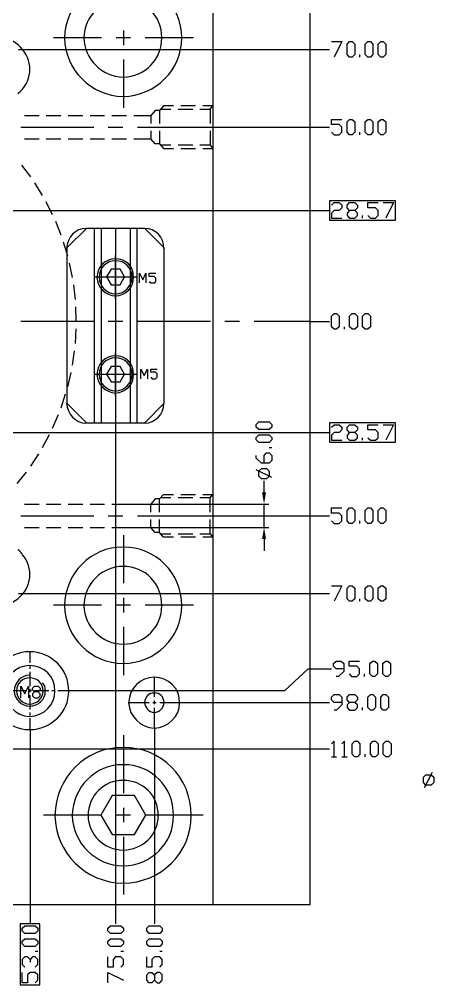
# Model space of a CAD drawing. Header units: inches. Extents: x 2 to 1172, y 492 to 1320.
# Drawn here: x 665.1 to 771.8, y 910.8 to 1159.6 of the extents above; entities that cross this region are included whole.
import ezdxf

# ---------------------------------------------------------------- set-up
doc = ezdxf.new("R2010")
doc.units = ezdxf.units.IN
doc.header["$MEASUREMENT"] = 0

# ---------------------------------------------------------------- blocks, each defined once
blk = doc.blocks.new('AHH1270-500010_1')
at = {"transparency": 33554687}
for points in [[(727.17, 1036.14), (726.67, 1033.14), (726.16, 1036.14)], [(727.17, 1024.12), (726.67, 1027.13), (726.16, 1024.12)]]:
    blk.add_hatch(color=1, dxfattribs=at).paths.add_polyline_path(points)
at = {"color": 4, "transparency": 33554687}
for points in [[(488.19, 930), (738.51, 930), (738.51, 1230.38), (488.19, 1230.38), (488.19, 930)], [(713.48, 1230.38), (713.48, 930)], [(666.59, 1117.47), (664.32, 1120.48)], [(669.63, 1112.68), (667.64, 1115.89)], [(672.25, 1107.64), (670.55, 1111.03)], [(674.41, 1102.41), (673.03, 1105.92)], [(680.94, 1104.17), (675.94, 1099.15)], [(695.96, 1104.17), (680.94, 1104.17)], [(682.94, 1104.17), (682.94, 1054.1)], [(684.7, 1104.17), (684.7, 1054.1)], [(688.44, 1104.17), (688.44, 1054.1)], [(692.18, 1104.17), (692.18, 1054.1)], [(693.96, 1104.17), (693.96, 1054.1)], [(700.96, 1099.15), (695.96, 1104.17)], [(676.12, 1097), (675.04, 1100.62)], [(675.94, 1099.15), (675.94, 1059.11)], [(700.96, 1059.11), (700.96, 1099.15)], [(677.36, 1091.47), (676.58, 1095.18)], [(678.09, 1085.85), (677.66, 1089.61)], [(678.33, 1080.19), (678.23, 1083.97)], [(678.09, 1074.52), (678.32, 1078.29)], [(677.36, 1068.89), (677.89, 1072.64)], [(676.12, 1063.36), (677, 1067.05)], [(674.41, 1057.97), (675.6, 1061.55)], [(675.94, 1059.11), (680.94, 1054.1)], [(695.96, 1054.1), (700.96, 1059.11)], [(672.25, 1052.72), (673.74, 1056.2)], [(680.94, 1054.1), (695.96, 1054.1)], [(669.63, 1047.7), (671.42, 1051.02)], [(666.59, 1042.91), (668.67, 1046.07)], [(663.14, 1038.41), (665.48, 1041.39)], [(666.42, 992.19), (666.42, 995.09)], [(666.42, 990.7), (666.42, 991.45)], [(666.42, 986.2), (666.42, 989.94)], [(698.46, 983.47), (698.46, 988.56)], [(661.54, 985.07), (665.3, 985.07)], [(664.04, 983.24), (664.04, 986.25), (665.05, 984.25), (666.04, 986.25), (666.04, 983.24)], [(666.04, 985.07), (666.79, 985.07)], [(666.42, 984.69), (666.42, 985.44)], [(667.55, 983.24), (668.54, 983.24), (669.06, 983.74), (669.06, 984.25), (668.54, 984.75), (667.55, 984.75), (667.06, 985.24), (667.06, 985.74), (667.55, 986.25), (668.54, 986.25), (669.06, 985.74), (669.06, 985.24), (668.54, 984.75)], [(667.55, 985.07), (671.29, 985.07)], [(672.06, 985.07), (672.8, 985.07)], [(673.55, 985.07), (676.44, 985.07)], [(666.42, 980.19), (666.42, 983.93)], [(667.55, 984.75), (667.06, 984.25), (667.06, 983.74), (667.55, 983.24)], [(698.46, 981.59), (698.46, 982.53)], [(691.95, 982.05), (697.06, 982.05)], [(698, 982.05), (698.94, 982.05)], [(698.46, 975.54), (698.46, 980.65)], [(699.88, 982.05), (704.97, 982.05)], [(666.42, 978.68), (666.42, 979.43)], [(666.42, 975.05), (666.42, 977.94)], [(687.56, 958.04), (684.67, 953.02), (687.56, 948.02), (693.34, 948.02), (696.23, 953.02), (693.34, 958.04), (687.56, 958.04)]]:
    blk.add_lwpolyline(points, dxfattribs=at)
at = {"color": 6, "transparency": 33554687}
for points in [[(690.45, 1155.15), (690.45, 1151.41)], [(684.82, 1153.27), (672.43, 1153.27)], [(692.33, 1153.27), (688.58, 1153.27)], [(708.48, 1153.27), (696.09, 1153.27)], [(690.45, 1147.65), (690.45, 1135.26)], [(688.44, 1086.13), (688.44, 1097.15)], [(687.29, 1093.65), (686.14, 1091.65), (687.29, 1089.64), (689.61, 1089.64), (690.77, 1091.65), (689.61, 1093.65), (687.29, 1093.65)], [(694.61, 1090.1), (694.61, 1092.61), (695.45, 1090.94), (696.28, 1092.61), (696.28, 1090.1)], [(697.11, 1090.51), (697.54, 1090.1), (698.37, 1090.1), (698.78, 1090.51), (698.78, 1091.35), (698.37, 1091.77), (697.11, 1091.77), (697.11, 1092.61), (698.78, 1092.61)], [(682.94, 1091.65), (693.96, 1091.65)], [(688.44, 1061.11), (688.44, 1072.12)], [(687.29, 1068.61), (686.14, 1066.61), (687.29, 1064.6), (689.61, 1064.6), (690.77, 1066.61), (689.61, 1068.61), (687.29, 1068.61)], [(694.97, 1065.42), (694.97, 1067.92), (695.8, 1066.25), (696.65, 1067.92), (696.65, 1065.42)], [(697.49, 1065.84), (697.89, 1065.42), (698.73, 1065.42), (699.15, 1065.84), (699.15, 1066.68), (698.73, 1067.09), (697.49, 1067.09), (697.49, 1067.92), (699.15, 1067.92)], [(682.94, 1066.61), (693.96, 1066.61)], [(690.45, 1025.11), (690.45, 1012.73)], [(690.45, 1008.97), (690.45, 1005.21)], [(684.82, 1007.09), (672.43, 1007.09)], [(692.33, 1007.09), (688.58, 1007.09)], [(708.48, 1007.09), (696.09, 1007.09)], [(690.45, 1001.47), (690.45, 989.07)], [(690.45, 973.56), (690.45, 958.66)], [(684.82, 953.02), (669.93, 953.02)], [(692.33, 953.02), (688.58, 953.02)], [(690.45, 954.9), (690.45, 951.14)], [(710.98, 953.02), (696.09, 953.02)], [(690.45, 947.4), (690.45, 932.5)]]:
    blk.add_lwpolyline(points, dxfattribs=at)
at = {"color": 1, "transparency": 33554687}
for points in [[(744.02, 1152.28), (746.7, 1152.28), (744.7, 1148.27)], [(748.7, 1148.27), (748.03, 1148.95), (748.03, 1151.61), (748.7, 1152.28), (749.36, 1152.28), (750.03, 1151.61), (750.03, 1148.95), (749.36, 1148.27), (748.7, 1148.27)], [(753.37, 1148.27), (752.69, 1148.95), (752.69, 1151.61), (753.37, 1152.28), (754.04, 1152.28), (754.7, 1151.61), (754.7, 1148.95), (754.04, 1148.27), (753.37, 1148.27)], [(756.7, 1148.27), (756.05, 1148.95), (756.05, 1151.61), (756.7, 1152.28), (757.38, 1152.28), (758.03, 1151.61), (758.03, 1148.95), (757.38, 1148.27), (756.7, 1148.27)], [(663.42, 1150.28), (743.53, 1150.28)], [(751.36, 1148.27), (751.36, 1148.95)], [(744.02, 1128.93), (744.7, 1128.25), (746.03, 1128.25), (746.7, 1128.93), (746.7, 1130.26), (746.03, 1130.91), (744.02, 1130.91), (744.02, 1132.26), (746.7, 1132.26)], [(748.7, 1128.25), (748.03, 1128.93), (748.03, 1131.59), (748.7, 1132.26), (749.36, 1132.26), (750.03, 1131.59), (750.03, 1128.93), (749.36, 1128.25), (748.7, 1128.25)], [(753.37, 1128.25), (752.69, 1128.93), (752.69, 1131.59), (753.37, 1132.26), (754.04, 1132.26), (754.7, 1131.59), (754.7, 1128.93), (754.04, 1128.25), (753.37, 1128.25)], [(756.7, 1128.25), (756.05, 1128.93), (756.05, 1131.59), (756.7, 1132.26), (757.38, 1132.26), (758.03, 1131.59), (758.03, 1128.93), (757.38, 1128.25), (756.7, 1128.25)], [(713.48, 1130.26), (743.53, 1130.26)], [(751.36, 1128.25), (751.36, 1128.93)], [(743.53, 1106.3), (760.55, 1106.3), (760.55, 1111.3), (743.53, 1111.3), (743.53, 1106.3)], [(744.02, 1110.13), (744.7, 1110.8), (746.03, 1110.8), (746.7, 1110.13), (746.7, 1109.47), (746.03, 1108.8), (744.7, 1108.8), (744.02, 1108.12), (744.02, 1106.79), (746.7, 1106.79)], [(748.7, 1106.79), (750.03, 1106.79), (750.69, 1107.47), (750.69, 1108.12), (750.03, 1108.8), (748.7, 1108.8), (748.03, 1109.47), (748.03, 1110.13), (748.7, 1110.8), (750.03, 1110.8), (750.69, 1110.13), (750.69, 1109.47), (750.03, 1108.8)], [(753.37, 1107.47), (754.04, 1106.79), (755.37, 1106.79), (756.05, 1107.47), (756.05, 1108.8), (755.37, 1109.47), (753.37, 1109.47), (753.37, 1110.8), (756.05, 1110.8)], [(757.38, 1110.8), (760.04, 1110.8), (758.03, 1106.79)], [(628.98, 1108.8), (743.53, 1108.8)], [(748.7, 1108.8), (748.03, 1108.12), (748.03, 1107.47), (748.7, 1106.79)], [(752.04, 1106.79), (752.04, 1107.47)], [(744.7, 1078.19), (744.02, 1078.84), (744.02, 1081.52), (744.7, 1082.2), (745.35, 1082.2), (746.03, 1081.52), (746.03, 1078.84), (745.35, 1078.19), (744.7, 1078.19)], [(749.36, 1078.19), (748.7, 1078.84), (748.7, 1081.52), (749.36, 1082.2), (750.03, 1082.2), (750.69, 1081.52), (750.69, 1078.84), (750.03, 1078.19), (749.36, 1078.19)], [(752.69, 1078.19), (752.04, 1078.84), (752.04, 1081.52), (752.69, 1082.2), (753.37, 1082.2), (754.04, 1081.52), (754.04, 1078.84), (753.37, 1078.19), (752.69, 1078.19)], [(682.82, 1080.19), (664.04, 1080.19)], [(690.32, 1080.19), (686.58, 1080.19)], [(712.86, 1080.19), (694.08, 1080.19)], [(720.36, 1080.19), (716.6, 1080.19)], [(738.51, 1080.19), (724.12, 1080.19)], [(738.51, 1080.19), (743.53, 1080.19)], [(747.36, 1078.19), (747.36, 1078.84)], [(688.44, 1054.1), (688.44, 924.98)], [(728.66, 1052.99), (727.99, 1052.31), (725.31, 1052.31), (724.66, 1052.99), (724.66, 1053.66), (725.31, 1054.32), (727.99, 1054.32), (728.66, 1053.66), (728.66, 1052.99)], [(743.53, 1049.07), (760.55, 1049.07), (760.55, 1054.09), (743.53, 1054.09), (743.53, 1049.07)], [(744.02, 1052.92), (744.7, 1053.57), (746.03, 1053.57), (746.7, 1052.92), (746.7, 1052.24), (746.03, 1051.59), (744.7, 1051.59), (744.02, 1050.91), (744.02, 1049.58), (746.7, 1049.58)], [(748.7, 1049.58), (750.03, 1049.58), (750.69, 1050.24), (750.69, 1050.91), (750.03, 1051.59), (748.7, 1051.59), (748.03, 1052.24), (748.03, 1052.92), (748.7, 1053.57), (750.03, 1053.57), (750.69, 1052.92), (750.69, 1052.24), (750.03, 1051.59)], [(753.37, 1050.24), (754.04, 1049.58), (755.37, 1049.58), (756.05, 1050.24), (756.05, 1051.59), (755.37, 1052.24), (753.37, 1052.24), (753.37, 1053.57), (756.05, 1053.57)], [(757.38, 1053.57), (760.04, 1053.57), (758.03, 1049.58)], [(628.38, 1051.59), (743.53, 1051.59)], [(728.66, 1049.65), (727.99, 1048.98), (725.31, 1048.98), (724.66, 1049.65), (724.66, 1050.31), (725.31, 1050.98), (727.99, 1050.98), (728.66, 1050.31), (728.66, 1049.65)], [(748.7, 1051.59), (748.03, 1050.91), (748.03, 1050.24), (748.7, 1049.58)], [(752.04, 1049.58), (752.04, 1050.24)], [(728.66, 1047.65), (727.99, 1047.65)], [(726.66, 1043.64), (726.66, 1045.65), (727.32, 1046.32), (727.99, 1046.32), (728.66, 1045.65), (728.66, 1044.32), (727.99, 1043.64), (725.99, 1043.64), (724.66, 1044.97), (724.66, 1045.65)], [(727.99, 1040.31), (727.32, 1039.63), (725.99, 1039.63), (725.31, 1040.31), (725.31, 1041.64), (725.99, 1042.31), (727.32, 1042.31), (727.99, 1041.64), (727.99, 1040.31)], [(728.66, 1039.97), (724.66, 1041.97)], [(726.66, 1036.14), (726.66, 1039.14)], [(688.44, 1033.12), (727.87, 1033.12)], [(726.66, 1027.11), (726.66, 1033.12)], [(713.48, 1030.13), (743.53, 1030.13)], [(744.02, 1028.78), (744.7, 1028.12), (746.03, 1028.12), (746.7, 1028.78), (746.7, 1030.13), (746.03, 1030.78), (744.02, 1030.78), (744.02, 1032.13), (746.7, 1032.13)], [(748.7, 1028.12), (748.03, 1028.78), (748.03, 1031.46), (748.7, 1032.13), (749.36, 1032.13), (750.03, 1031.46), (750.03, 1028.78), (749.36, 1028.12), (748.7, 1028.12)], [(753.37, 1028.12), (752.69, 1028.78), (752.69, 1031.46), (753.37, 1032.13), (754.04, 1032.13), (754.7, 1031.46), (754.7, 1028.78), (754.04, 1028.12), (753.37, 1028.12)], [(756.7, 1028.12), (756.05, 1028.78), (756.05, 1031.46), (756.7, 1032.13), (757.38, 1032.13), (758.03, 1031.46), (758.03, 1028.78), (757.38, 1028.12), (756.7, 1028.12)], [(751.36, 1028.12), (751.36, 1028.78)], [(688.44, 1027.11), (727.87, 1027.11)], [(726.66, 1024.12), (726.66, 1021.12)], [(663.42, 1010.11), (743.53, 1010.11)], [(744.02, 1012.09), (746.7, 1012.09), (744.7, 1008.1)], [(748.7, 1008.1), (748.03, 1008.76), (748.03, 1011.44), (748.7, 1012.09), (749.36, 1012.09), (750.03, 1011.44), (750.03, 1008.76), (749.36, 1008.1), (748.7, 1008.1)], [(753.37, 1008.1), (752.69, 1008.76), (752.69, 1011.44), (753.37, 1012.09), (754.04, 1012.09), (754.7, 1011.44), (754.7, 1008.76), (754.04, 1008.1), (753.37, 1008.1)], [(756.7, 1008.1), (756.05, 1008.76), (756.05, 1011.44), (756.7, 1012.09), (757.38, 1012.09), (758.03, 1011.44), (758.03, 1008.76), (757.38, 1008.1), (756.7, 1008.1)], [(751.36, 1008.1), (751.36, 1008.76)], [(747.23, 990.69), (745.23, 990.69), (744.55, 991.36), (744.55, 992.03), (745.23, 992.69), (746.56, 992.69), (747.23, 992.03), (747.23, 990.03), (745.88, 988.68), (745.23, 988.68)], [(748.56, 989.36), (749.22, 988.68), (750.57, 988.68), (751.22, 989.36), (751.22, 990.69), (750.57, 991.36), (748.56, 991.36), (748.56, 992.69), (751.22, 992.69)], [(754.57, 988.68), (753.9, 989.36), (753.9, 992.03), (754.57, 992.69), (755.23, 992.69), (755.9, 992.03), (755.9, 989.36), (755.23, 988.68), (754.57, 988.68)], [(757.91, 988.68), (757.23, 989.36), (757.23, 992.03), (757.91, 992.69), (758.56, 992.69), (759.24, 992.03), (759.24, 989.36), (758.56, 988.68), (757.91, 988.68)], [(676.44, 985.07), (732.03, 985.07), (738.05, 990.69), (744.06, 990.69)], [(752.57, 988.68), (752.57, 989.36)], [(746.7, 982.05), (744.7, 982.05), (744.02, 982.72), (744.02, 983.4), (744.7, 984.05), (746.03, 984.05), (746.7, 983.4), (746.7, 981.39), (745.35, 980.06), (744.7, 980.06)], [(748.7, 980.06), (750.03, 980.06), (750.69, 980.72), (750.69, 981.39), (750.03, 982.05), (748.7, 982.05), (748.03, 982.72), (748.03, 983.4), (748.7, 984.05), (750.03, 984.05), (750.69, 983.4), (750.69, 982.72), (750.03, 982.05)], [(754.04, 980.06), (753.37, 980.72), (753.37, 983.4), (754.04, 984.05), (754.7, 984.05), (755.37, 983.4), (755.37, 980.72), (754.7, 980.06), (754.04, 980.06)], [(757.38, 980.06), (756.7, 980.72), (756.7, 983.4), (757.38, 984.05), (758.03, 984.05), (758.71, 983.4), (758.71, 980.72), (758.03, 980.06), (757.38, 980.06)], [(704.97, 982.05), (743.53, 982.05)], [(748.7, 982.05), (748.03, 981.39), (748.03, 980.72), (748.7, 980.06)], [(752.04, 980.06), (752.04, 980.72)], [(666.42, 975.05), (666.42, 924.98)], [(698.46, 975.54), (698.46, 924.98)], [(744.7, 968.04), (744.7, 972.05), (744.02, 971.37)], [(747.36, 968.04), (747.36, 972.05), (746.7, 971.37)], [(750.03, 968.04), (749.36, 968.71), (749.36, 971.37), (750.03, 972.05), (750.69, 972.05), (751.36, 971.37), (751.36, 968.71), (750.69, 968.04), (750.03, 968.04)], [(754.7, 968.04), (754.04, 968.71), (754.04, 971.37), (754.7, 972.05), (755.37, 972.05), (756.05, 971.37), (756.05, 968.71), (755.37, 968.04), (754.7, 968.04)], [(758.03, 968.04), (757.38, 968.71), (757.38, 971.37), (758.03, 972.05), (758.71, 972.05), (759.38, 971.37), (759.38, 968.71), (758.71, 968.04), (758.03, 968.04)], [(638.38, 970.04), (743.53, 970.04)], [(744.02, 968.04), (745.35, 968.04)], [(746.7, 968.04), (748.03, 968.04)], [(752.69, 968.04), (752.69, 968.71)], [(768.34, 960.73), (767.68, 961.41), (767.68, 962.74), (768.34, 963.41), (769.68, 963.41), (770.34, 962.74), (770.34, 961.41), (769.68, 960.73), (768.34, 960.73)], [(768, 960.08), (770, 964.09)], [(663.92, 909.3), (668.92, 909.3), (668.92, 924.98), (663.92, 924.98), (663.92, 909.3)], [(668.42, 923.16), (667.75, 922.48), (665.09, 922.48), (664.41, 923.16), (664.41, 923.83), (665.09, 924.49), (667.75, 924.49), (668.42, 923.83), (668.42, 923.16)], [(690.45, 923.16), (689.79, 922.48), (687.11, 922.48), (686.46, 923.16), (686.46, 923.83), (687.11, 924.49), (689.79, 924.49), (690.45, 923.83), (690.45, 923.16)], [(700.47, 923.16), (699.81, 922.48), (697.13, 922.48), (696.46, 923.16), (696.46, 923.83), (697.13, 924.49), (699.81, 924.49), (700.47, 923.83), (700.47, 923.16)], [(668.42, 919.82), (667.75, 919.15), (665.09, 919.15), (664.41, 919.82), (664.41, 920.48), (665.09, 921.15), (667.75, 921.15), (668.42, 920.48), (668.42, 919.82)], [(690.45, 919.82), (689.79, 919.15), (687.11, 919.15), (686.46, 919.82), (686.46, 920.48), (687.11, 921.15), (689.79, 921.15), (690.45, 920.48), (690.45, 919.82)], [(700.47, 919.82), (699.81, 919.15), (697.13, 919.15), (696.46, 919.82), (696.46, 920.48), (697.13, 921.15), (699.81, 921.15), (700.47, 920.48), (700.47, 919.82)], [(666.42, 915.81), (665.76, 916.47), (665.09, 916.47), (664.41, 915.81), (664.41, 914.48), (665.09, 913.81)], [(667.75, 913.81), (668.42, 914.48), (668.42, 915.81), (667.75, 916.47), (667.09, 916.47), (666.42, 915.81), (666.42, 915.14)], [(668.42, 917.82), (667.75, 917.82)], [(689.79, 913.81), (690.45, 914.48), (690.45, 915.81), (689.79, 916.47), (688.44, 916.47), (687.79, 915.81), (687.79, 913.81), (686.46, 913.81), (686.46, 916.47)], [(690.45, 917.82), (689.79, 917.82)], [(699.81, 913.81), (700.47, 914.48), (700.47, 915.81), (699.81, 916.47), (698.46, 916.47), (697.81, 915.81), (697.81, 913.81), (696.46, 913.81), (696.46, 916.47)], [(700.47, 917.82), (699.81, 917.82)], [(667.75, 909.8), (668.42, 910.48), (668.42, 911.81), (667.75, 912.48), (666.42, 912.48), (665.76, 911.81), (665.76, 909.8), (664.41, 909.8), (664.41, 912.48)], [(686.46, 909.8), (686.46, 912.48), (690.45, 910.48)], [(700.47, 910.48), (700.47, 911.81), (699.81, 912.48), (699.14, 912.48), (698.46, 911.81), (698.46, 910.48), (697.81, 909.8), (697.13, 909.8), (696.46, 910.48), (696.46, 911.81), (697.13, 912.48), (697.81, 912.48), (698.46, 911.81)], [(698.46, 910.48), (699.14, 909.8), (699.81, 909.8), (700.47, 910.48)]]:
    blk.add_lwpolyline(points, dxfattribs=at)
at = {"transparency": 33554687}
for points in [[(699.76, 1134.58), (698.6, 1134.58), (697.5, 1133.25)], [(700.77, 1135.75), (699.76, 1134.58)], [(700.77, 1135.75), (699.76, 1134.58)], [(700.77, 1135.75), (699.76, 1134.58)], [(699.76, 1134.58), (699.76, 1131.2)], [(699.76, 1134.58), (699.76, 1131.2)], [(699.76, 1134.58), (699.76, 1131.2)], [(700.06, 1134.88), (702.67, 1134.88)], [(703.37, 1135.75), (700.77, 1135.75)], [(704.55, 1134.88), (708.3, 1134.88)], [(709, 1135.75), (705.25, 1135.75)], [(710.18, 1134.88), (712.77, 1134.88)], [(713.48, 1135.75), (710.88, 1135.75)], [(712.77, 1134.88), (713.48, 1135.75)], [(712.77, 1134.88), (712.77, 1131.2)], [(664.98, 1133.25), (668.74, 1133.25)], [(670.62, 1133.25), (674.36, 1133.25)], [(676.24, 1133.25), (680, 1133.25)], [(681.88, 1133.25), (685.64, 1133.25)], [(687.52, 1133.25), (691.26, 1133.25)], [(693.14, 1133.25), (697.5, 1133.25)], [(697.5, 1133.25), (697.5, 1131.2)], [(664.04, 1130.26), (682.82, 1130.26)], [(686.58, 1130.26), (690.32, 1130.26)], [(694.08, 1130.26), (713.48, 1130.26)], [(697.5, 1129.32), (697.5, 1127.24)], [(699.76, 1129.32), (699.76, 1125.91)], [(699.76, 1129.32), (699.76, 1125.91)], [(699.76, 1129.32), (699.76, 1125.91)], [(712.77, 1129.32), (712.77, 1125.61)], [(664.98, 1127.24), (668.74, 1127.24)], [(670.62, 1127.24), (674.36, 1127.24)], [(676.24, 1127.24), (680, 1127.24)], [(681.88, 1127.24), (685.64, 1127.24)], [(687.52, 1127.24), (691.26, 1127.24)], [(693.14, 1127.24), (697.5, 1127.24)], [(699.76, 1125.91), (698.6, 1125.91), (697.5, 1127.24)], [(699.76, 1125.91), (700.77, 1124.74)], [(699.76, 1125.91), (700.77, 1124.74)], [(699.76, 1125.91), (700.77, 1124.74)], [(702.67, 1125.61), (700.06, 1125.61)], [(700.77, 1124.74), (703.37, 1124.74)], [(700.77, 1124.74), (703.37, 1124.74)], [(708.3, 1125.61), (704.55, 1125.61)], [(705.25, 1124.74), (709, 1124.74)], [(705.25, 1124.74), (709, 1124.74)], [(712.77, 1125.61), (710.18, 1125.61)], [(710.88, 1124.74), (713.48, 1124.74)], [(710.88, 1124.74), (713.48, 1124.74)], [(712.77, 1125.61), (713.48, 1124.74)], [(699.76, 1034.46), (700.77, 1035.63)], [(699.76, 1034.46), (700.77, 1035.63)], [(699.76, 1034.46), (700.77, 1035.63)], [(702.67, 1034.76), (700.06, 1034.76)], [(700.77, 1035.63), (703.37, 1035.63)], [(700.77, 1035.63), (703.37, 1035.63)], [(708.3, 1034.76), (704.55, 1034.76)], [(705.25, 1035.63), (709, 1035.63)], [(705.25, 1035.63), (709, 1035.63)], [(712.77, 1034.76), (710.18, 1034.76)], [(710.88, 1035.63), (713.48, 1035.63)], [(710.88, 1035.63), (713.48, 1035.63)], [(712.77, 1031.07), (712.77, 1034.76), (713.48, 1035.63)], [(664.98, 1033.12), (668.74, 1033.12)], [(670.62, 1033.12), (674.36, 1033.12)], [(676.24, 1033.12), (680, 1033.12)], [(681.88, 1033.12), (685.64, 1033.12)], [(687.52, 1033.12), (691.26, 1033.12)], [(693.14, 1033.12), (697.5, 1033.12)], [(698.6, 1034.46), (697.5, 1033.12)], [(697.5, 1031.07), (697.5, 1033.12)], [(699.76, 1034.46), (698.6, 1034.46)], [(699.76, 1031.07), (699.76, 1034.46)], [(699.76, 1031.07), (699.76, 1034.46)], [(699.76, 1031.07), (699.76, 1034.46)], [(664.04, 1030.13), (682.82, 1030.13)], [(686.58, 1030.13), (690.32, 1030.13)], [(694.08, 1030.13), (713.48, 1030.13)], [(697.5, 1027.11), (697.5, 1029.19)], [(699.76, 1025.78), (699.76, 1029.19)], [(699.76, 1025.78), (699.76, 1029.19)], [(699.76, 1025.78), (699.76, 1029.19)], [(712.77, 1025.48), (712.77, 1029.19)], [(664.98, 1027.11), (668.74, 1027.11)], [(670.62, 1027.11), (674.36, 1027.11)], [(676.24, 1027.11), (680, 1027.11)], [(681.88, 1027.11), (685.64, 1027.11)], [(687.52, 1027.11), (691.26, 1027.11)], [(693.14, 1027.11), (697.5, 1027.11)], [(698.6, 1025.78), (697.5, 1027.11)], [(699.76, 1025.78), (698.6, 1025.78)], [(703.37, 1024.61), (700.77, 1024.61), (699.76, 1025.78)], [(700.77, 1024.61), (699.76, 1025.78)], [(700.77, 1024.61), (699.76, 1025.78)], [(700.06, 1025.48), (702.67, 1025.48)], [(704.55, 1025.48), (708.3, 1025.48)], [(710.18, 1025.48), (712.77, 1025.48)], [(712.77, 1025.48), (713.48, 1024.61)], [(709, 1024.61), (705.25, 1024.61)], [(713.48, 1024.61), (710.88, 1024.61)]]:
    blk.add_lwpolyline(points, dxfattribs=at)
at = {"color": 4, "transparency": 33554687}
for points, knots in [([(705.47, 1153.26), (705.48, 1145), (698.76, 1138.27), (690.39, 1138.18), (682.17, 1138.27), (675.44, 1145), (675.32, 1153.26), (675.44, 1161.58), (682.17, 1168.31), (690.39, 1168.15), (698.76, 1168.31), (705.48, 1161.58), (705.47, 1153.26)], [0, 0, 0, 0, 1, 1, 1, 2, 2, 2, 3, 3, 3, 4, 4, 4, 4]), ([(700.32, 1153.26), (700.48, 1147.76), (695.99, 1143.28), (690.39, 1143.15), (684.93, 1143.28), (680.45, 1147.76), (680.28, 1153.26), (680.45, 1158.82), (684.93, 1163.3), (690.39, 1163.19), (695.99, 1163.3), (700.48, 1158.82), (700.32, 1153.26)], [0, 0, 0, 0, 1, 1, 1, 2, 2, 2, 3, 3, 3, 4, 4, 4, 4]), ([(663.26, 1138.89), (666.88, 1141.79), (667.44, 1146.83), (664.5, 1150.24), (661.91, 1153.74), (656.87, 1154.3), (653.33, 1151.48), (652.95, 1151.16), (652.54, 1150.75), (652.09, 1150.24)], [0, 0, 0, 0, 1, 1, 1, 2, 2, 2, 3, 3, 3, 3]), ([(652.09, 1009.96), (654.93, 1006.65), (659.97, 1006.1), (663.26, 1008.72), (666.88, 1011.63), (667.44, 1016.67), (664.5, 1020.07), (664.31, 1020.58), (663.89, 1021), (663.26, 1021.31)], [0, 0, 0, 0, 1, 1, 1, 2, 2, 2, 3, 3, 3, 3]), ([(705.47, 1006.95), (705.48, 998.81), (698.76, 992.08), (690.39, 992.05), (682.17, 992.08), (675.44, 998.81), (675.32, 1006.95), (675.44, 1015.4), (682.17, 1022.12), (690.39, 1022.02), (698.76, 1022.12), (705.48, 1015.4), (705.47, 1006.95)], [0, 0, 0, 0, 1, 1, 1, 2, 2, 2, 3, 3, 3, 4, 4, 4, 4]), ([(700.32, 1006.95), (700.48, 1001.57), (695.99, 997.09), (690.39, 997.02), (684.93, 997.09), (680.45, 1001.57), (680.28, 1006.95), (680.45, 1012.63), (684.93, 1017.12), (690.39, 1017.06), (695.99, 1017.12), (700.48, 1012.63), (700.32, 1006.95)], [0, 0, 0, 0, 1, 1, 1, 2, 2, 2, 3, 3, 3, 4, 4, 4, 4]), ([(676.38, 984.96), (676.44, 979.54), (671.96, 975.06), (666.27, 975.03), (660.9, 975.06), (656.42, 979.54), (656.34, 984.96), (656.42, 990.6), (660.9, 995.09), (666.27, 995.07), (671.96, 995.09), (676.44, 990.6), (676.38, 984.96)], [0, 0, 0, 0, 1, 1, 1, 2, 2, 2, 3, 3, 3, 4, 4, 4, 4]), ([(672.84, 984.96), (672.94, 981.48), (670.02, 978.57), (666.27, 978.4), (662.83, 978.57), (659.92, 981.48), (659.89, 984.96), (659.92, 988.67), (662.83, 991.58), (666.27, 991.52), (670.02, 991.58), (672.94, 988.67), (672.84, 984.96)], [0, 0, 0, 0, 1, 1, 1, 2, 2, 2, 3, 3, 3, 4, 4, 4, 4]), ([(666.27, 989.04), (664.22, 989.08), (662.42, 987.29), (662.37, 984.96), (662.42, 982.86), (664.22, 981.07), (666.27, 981.06), (668.64, 981.07), (670.43, 982.86), (670.35, 984.96), (670.43, 985.85), (670.21, 986.61), (669.64, 987.09)], [0, 0, 0, 0, 1, 1, 1, 2, 2, 2, 3, 3, 3, 4, 4, 4, 4]), ([(669.82, 984.96), (669.83, 983.19), (668.31, 981.67), (666.27, 981.59), (664.55, 981.67), (663.02, 983.19), (662.91, 984.96), (663.02, 986.95), (664.55, 988.48), (666.27, 988.33), (668.31, 988.48), (669.83, 986.95), (669.82, 984.96)], [0, 0, 0, 0, 1, 1, 1, 2, 2, 2, 3, 3, 3, 4, 4, 4, 4]), ([(704.94, 981.94), (704.98, 978.47), (702.07, 975.56), (698.37, 975.38), (694.88, 975.56), (691.97, 978.47), (691.81, 981.94), (691.97, 985.66), (694.88, 988.58), (698.37, 988.51), (702.07, 988.58), (704.98, 985.66), (704.94, 981.94)], [0, 0, 0, 0, 1, 1, 1, 2, 2, 2, 3, 3, 3, 4, 4, 4, 4]), ([(700.86, 981.94), (700.98, 980.68), (699.86, 979.56), (698.37, 979.46), (697.09, 979.56), (695.97, 980.68), (695.89, 981.94), (695.97, 983.45), (697.09, 984.57), (698.37, 984.43), (699.86, 984.57), (700.98, 983.45), (700.86, 981.94)], [0, 0, 0, 0, 1, 1, 1, 2, 2, 2, 3, 3, 3, 4, 4, 4, 4]), ([(707.95, 952.86), (707.98, 943.36), (700.14, 935.51), (690.39, 935.48), (680.79, 935.51), (672.94, 943.36), (672.84, 952.86), (672.94, 962.71), (680.79, 970.56), (690.39, 970.42), (700.14, 970.56), (707.98, 962.71), (707.95, 952.86)], [0, 0, 0, 0, 1, 1, 1, 2, 2, 2, 3, 3, 3, 4, 4, 4, 4]), ([(703.34, 952.86), (703.48, 945.84), (697.65, 940.02), (690.39, 939.91), (683.27, 940.02), (677.45, 945.84), (677.27, 952.86), (677.45, 960.22), (683.27, 966.05), (690.39, 965.98), (697.65, 966.05), (703.48, 960.22), (703.34, 952.86)], [0, 0, 0, 0, 1, 1, 1, 2, 2, 2, 3, 3, 3, 4, 4, 4, 4]), ([(699.44, 952.86), (699.47, 948.06), (695.44, 944.02), (690.39, 943.99), (685.49, 944.02), (681.45, 948.06), (681.35, 952.86), (681.45, 958.01), (685.49, 962.05), (690.39, 961.9), (695.44, 962.05), (699.47, 958.01), (699.44, 952.86)], [0, 0, 0, 0, 1, 1, 1, 2, 2, 2, 3, 3, 3, 4, 4, 4, 4])]:
    blk.add_open_spline(points, degree=3, knots=knots, dxfattribs=at)
for points in [[(680.82, 1104.13), (678.19, 1104.17), (675.94, 1101.93), (675.85, 1098.99)], [(700.86, 1098.99), (700.98, 1101.93), (698.73, 1104.17), (695.89, 1104.13)], [(675.85, 1059.09), (675.94, 1056.35), (678.19, 1054.11), (680.82, 1053.94)], [(695.89, 1053.94), (698.73, 1054.11), (700.98, 1056.35), (700.86, 1059.09)]]:
    blk.add_open_spline(points, degree=3, dxfattribs=at)
at = {"color": 6, "transparency": 33554687}
for points in [[(693.05, 1091.54), (693.22, 1089.03), (691.09, 1086.9), (688.44, 1086.75), (685.83, 1086.9), (683.7, 1089.03), (683.65, 1091.54), (683.7, 1094.28), (685.83, 1096.41), (688.44, 1096.33), (691.09, 1096.41), (693.22, 1094.28), (693.05, 1091.54)], [(692.7, 1091.54), (692.72, 1089.3), (690.81, 1087.4), (688.44, 1087.29), (686.11, 1087.4), (684.2, 1089.3), (684.19, 1091.54), (684.2, 1094), (686.11, 1095.91), (688.44, 1095.8), (690.81, 1095.91), (692.72, 1094), (692.7, 1091.54)], [(693.05, 1066.54), (693.22, 1063.99), (691.09, 1061.87), (688.44, 1061.75), (685.83, 1061.87), (683.7, 1063.99), (683.65, 1066.54), (683.7, 1069.25), (685.83, 1071.38), (688.44, 1071.32), (691.09, 1071.38), (693.22, 1069.25), (693.05, 1066.54)], [(692.7, 1066.54), (692.72, 1064.27), (690.81, 1062.37), (688.44, 1062.28), (686.11, 1062.37), (684.2, 1064.27), (684.19, 1066.54), (684.2, 1068.97), (686.11, 1070.88), (688.44, 1070.79), (690.81, 1070.88), (692.72, 1068.97), (692.7, 1066.54)]]:
    blk.add_open_spline(points, degree=3, knots=[0, 0, 0, 0, 1, 1, 1, 2, 2, 2, 3, 3, 3, 4, 4, 4, 4], dxfattribs=at)

msp = doc.modelspace()

# ---------------------------------------------------------------- block references
msp.add_blockref('AHH1270-500010_1', (1.45, 1.53))

doc.saveas('drawing.dxf')
